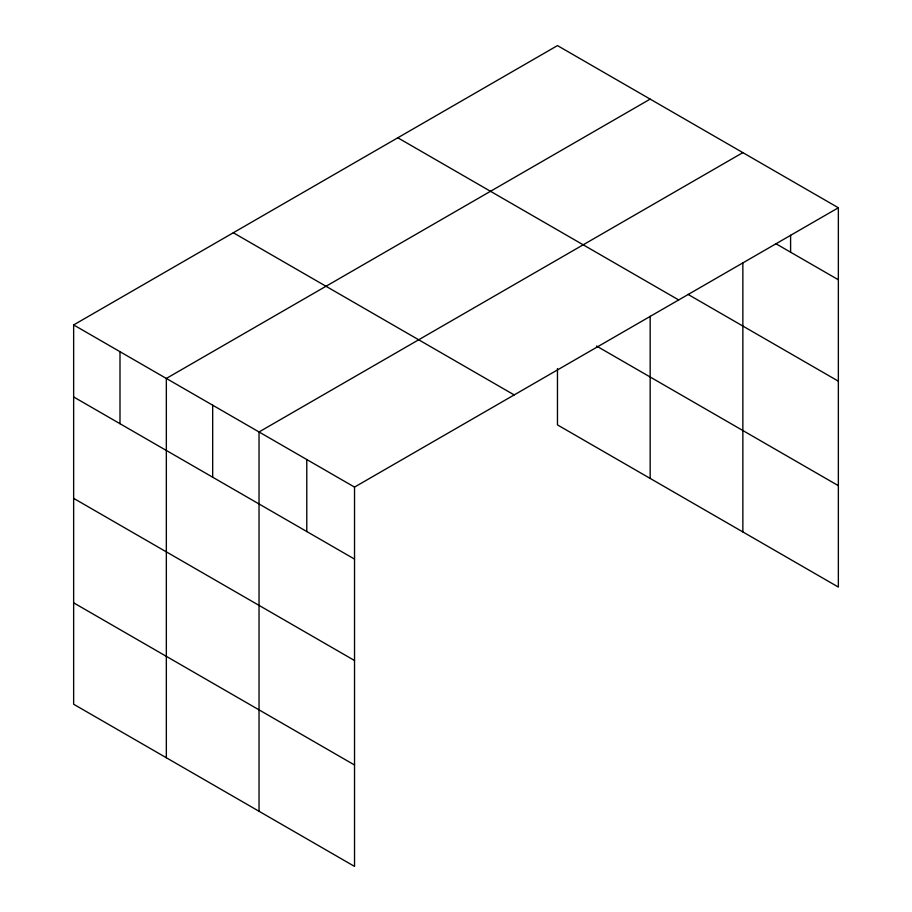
<?xml version="1.0" encoding="UTF-8"?>
<svg xmlns="http://www.w3.org/2000/svg" width="912" height="912" viewBox="0 0 912 912"><rect width="100%" height="100%" fill="white"/><g stroke="black" fill="none" stroke-linecap="round" stroke-linejoin="round"><path stroke-width="1.37" d="M838.356 207.765L354.529 487.099L354.529 866.4L73.644 704.235L73.644 324.934L557.471 45.6L838.356 207.765L838.356 587.066L557.471 424.901L557.471 368.562M742.858 262.667L742.858 531.924M650.165 99.112L166.337 378.446L166.337 757.747M742.858 152.623L259.031 431.957L259.031 811.27M775.907 243.721L838.356 279.767M687.967 294.359L838.356 381.182M397.814 137.78L678.688 299.945M596.505 346.024L838.356 485.663M233.312 232.754L514.186 394.919M73.644 324.934L354.529 487.099M73.644 396.948L354.529 559.102M73.644 498.351L354.529 660.516M73.644 602.832L354.529 764.997M790.601 235.262L790.601 252.202M650.165 316.293L650.165 478.412M306.774 459.534L306.774 531.536M212.678 405.202L212.678 477.215M119.996 351.69L119.996 423.704"/></g></svg>
